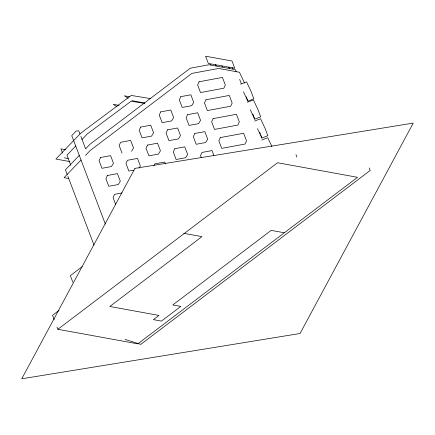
<?xml version="1.0" encoding="UTF-8"?>
<svg xmlns="http://www.w3.org/2000/svg" width="435" height="435" viewBox="0 0 435 435"><rect width="100%" height="100%" fill="white"/><g stroke="black" fill="none" stroke-linecap="round" stroke-linejoin="round"><path stroke-width="0.65" d="M153.93 165.523L154.67 163.919L164.713 162.054L165.43 163.946M131.517 151.32L133.54 148.014L130.658 140.429L120.615 142.294L119.13 145.502L122.012 153.087M139.021 168.204L140.369 166.001L137.487 158.416L127.45 160.281L125.965 163.489L128.847 171.069L133.915 170.128M75.82 145.926L66.947 155.165L70.785 165.278M81.894 139.602L87.5 133.768L131.142 101.203L144.502 103.41M79.262 155.425L65.424 169.824L67.218 174.555M81.024 160.015L64.065 177.676L68.714 178.519M85.516 155.338L90.105 150.564L191.884 73.406L218.571 68.453L239.446 72.253L244.519 83.02M82.21 266.644L70.35 275.638L72.819 282.136M59.04 310.405L52.559 315.315L54.196 319.627M57.866 329.295L277.563 162.75L357.526 177.311L137.83 343.851L57.866 329.295L57.001 327.017M240.609 84.216L246.547 81.867L250.957 91.225L253.839 98.81L247.901 101.159L243.486 91.801M247.45 102.225L253.387 99.876L257.797 109.239L260.679 116.825L254.741 119.174L250.332 109.81M254.611 121.077L260.549 118.728L264.958 128.091L267.84 135.677L261.903 138.025L257.493 128.662M261.81 140.037L267.748 137.688L271.886 146.464M122.077 192.95L114.546 194.347L113.062 197.555L115.705 204.504M150.483 98.614L131.25 95.439L80.785 133.159L55.914 159.047L69.932 161.597M129.652 96.771L124.437 95.825L128.156 98.239M131.876 100.648L144.909 103.024M119.092 105.39L113.225 104.324L116.944 106.733M65.609 149.732L60.943 148.884L62.526 153.055M64.336 157.823L68.338 158.552M284.18 232.741L271.179 230.376L172.804 304.951L180.824 306.414L161.439 321.106L153.419 319.643L158.971 315.435L109.81 306.485L201.96 236.635L183.798 233.329M125.122 339.42L140.771 344.389L370.212 170.455L369.261 167.943M236.335 71.867L235.253 69.573L233.187 69.198L232.681 67.871L234.753 68.246L232.002 61.014L205.586 56.207L208.332 63.434L210.138 63.766L210.643 65.092L208.838 64.766L190.307 68.208L89.991 144.251L85.597 148.824L80.866 136.367M295.979 154.599L296.931 157.111M239.669 79.398L241.24 83.531M246.221 96.739L247.901 101.159M252.822 114.117L254.741 119.174M259.744 132.338L260.462 134.23M260.946 135.497L261.903 138.025M213.955 155.638L212.035 150.581L201.992 152.446L200.508 155.654L201.231 157.552M79.948 133.958L78.806 130.951L76.255 130.962L71.764 135.638L105.368 224.101M67.893 176.327L94.031 245.133M100.556 157.508L99.071 160.716L101.953 168.301L111.458 166.534L113.475 163.228L110.599 155.643L100.556 157.508M107.391 175.495L105.901 178.703L108.783 186.283L118.287 184.522L120.31 181.216L117.428 173.63L107.391 175.495M140.679 127.08L139.195 130.288L142.076 137.873L151.576 136.106L153.599 132.8L150.717 125.215L140.679 127.08M160.738 111.866L159.253 115.074L162.135 122.659L171.64 120.892L173.657 117.586L170.781 110.001L160.738 111.866M147.508 145.067L146.024 148.275L148.906 155.855L158.411 154.093L160.428 150.787L157.552 143.202L147.508 145.067M180.797 96.652L179.312 99.86L182.194 107.445L191.699 105.678L193.722 102.372L190.84 94.786L180.797 96.652M167.567 129.853L166.083 133.061L168.965 140.641L178.47 138.879L180.492 135.573L177.61 127.988L167.567 129.853M199.116 81.764L197.631 84.972L200.513 92.552L223.835 88.218L225.319 85.015L222.437 77.43L199.116 81.764M187.632 114.639L186.147 117.847L189.029 125.427L198.529 123.665L200.551 120.354L197.669 112.774L187.632 114.639M174.729 148.705L173.244 151.907L176.126 159.493L185.631 157.726L187.654 154.42L184.772 146.84L174.729 148.705M205.962 99.773L204.477 102.981L207.354 110.566L230.675 106.232L232.159 103.024L229.278 95.439L205.962 99.773M194.793 133.491L193.309 136.693L196.19 144.279L205.69 142.511L207.712 139.205L204.831 131.626L194.793 133.491M213.123 118.624L211.638 121.833L214.515 129.418L237.836 125.084L239.321 121.876L236.439 114.291L213.123 118.624M220.322 137.585L218.838 140.793L221.719 148.373L245.035 144.045L246.52 140.837L243.643 133.251L220.322 137.585M134.953 168.372L21.75 378.793L300.041 333.509L413.25 123.089L134.953 168.372M215.521 64.744L210.583 63.847L211.089 65.174L216.026 66.076L215.521 64.744M221.97 65.919L215.847 64.804L216.353 66.136L222.475 67.251L221.97 65.919M228.712 67.148L222.394 65.995L222.899 67.327L229.218 68.474L228.712 67.148M232.361 67.811L228.973 67.197L229.473 68.523L232.866 69.143L232.361 67.811"/></g></svg>
